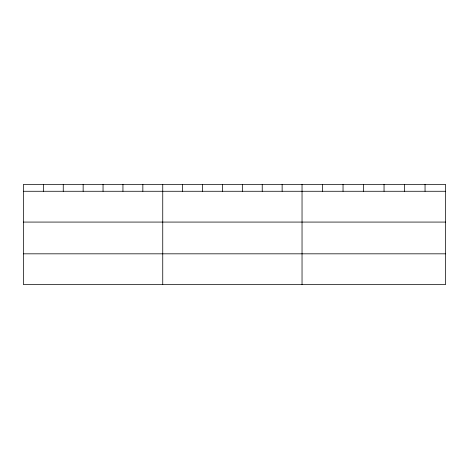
<?xml version="1.0" encoding="UTF-8"?>
<svg xmlns="http://www.w3.org/2000/svg" width="469" height="469" viewBox="0 0 469 469"><rect width="100%" height="100%" fill="white"/><g stroke="black" fill="none" stroke-linecap="round" stroke-linejoin="round"><path stroke-width="0.7" d="M445.55 222.077L445.55 184.376L23.45 184.376L23.45 284.624L445.55 284.624L445.55 222.077L23.45 222.077M23.45 191.27L445.55 191.27M23.45 253.823L445.55 253.823M425.049 184.376L425.049 191.27M404.548 184.376L404.548 191.27M384.047 184.376L384.047 191.27M363.539 184.376L363.539 191.27M343.038 184.376L343.038 191.27M322.537 184.376L322.537 191.27M302.036 184.376L302.036 284.624M282.139 184.376L282.139 191.27M262.235 184.376L262.235 191.27M242.338 184.376L242.338 191.27M222.441 184.376L222.441 191.27M202.544 184.376L202.544 191.27M182.64 184.376L182.64 191.27M162.743 184.376L162.743 284.624M142.846 184.376L142.846 191.27M122.942 184.376L122.942 191.27M103.045 184.376L103.045 191.27M83.148 184.376L83.148 191.27M63.251 184.376L63.251 191.27M43.347 184.376L43.347 191.27"/></g></svg>
